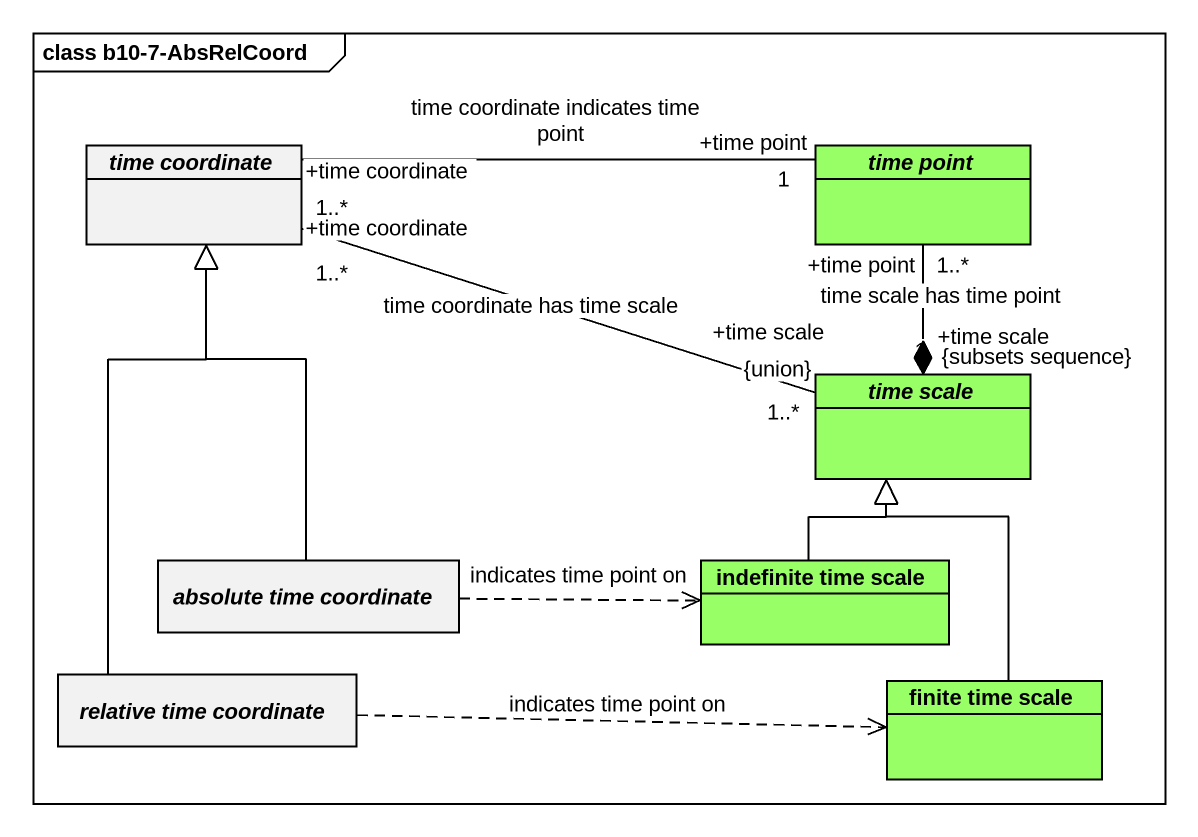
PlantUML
@startuml
mainframe class b10-7-AbsRelCoord
hide circle
hide empty members
abstract class "time coordinate" as time_coordinate
abstract class "time point" as time_point #99FF66
abstract class "time scale" as time_scale #99FF66
abstract class "absolute time coordinate" as absolute_time_coordinate
class "indefinite time scale" as indefinite_time_scale #99FF66
abstract class "relative time coordinate" as relative_time_coordinate
class "finite time scale" as finite_time_scale #99FF66
time_coordinate "+time coordinate\n1..*" -right- "+time point\n1" time_point : time coordinate indicates time point
time_coordinate "+time coordinate\n1..*" -right- "+time scale\n1..*\n{union}" time_scale : time coordinate has time scale
time_scale "1\n+time scale\n{subsets sequence}" *-up- "+time point\n1..*" time_point : time scale has time point
absolute_time_coordinate -up-|> time_coordinate
absolute_time_coordinate .right.> indefinite_time_scale : indicates time point on
indefinite_time_scale -up-|> time_scale
relative_time_coordinate -up-|> time_coordinate
relative_time_coordinate .right.> finite_time_scale : indicates time point on
finite_time_scale -up-|> time_scale
@enduml
